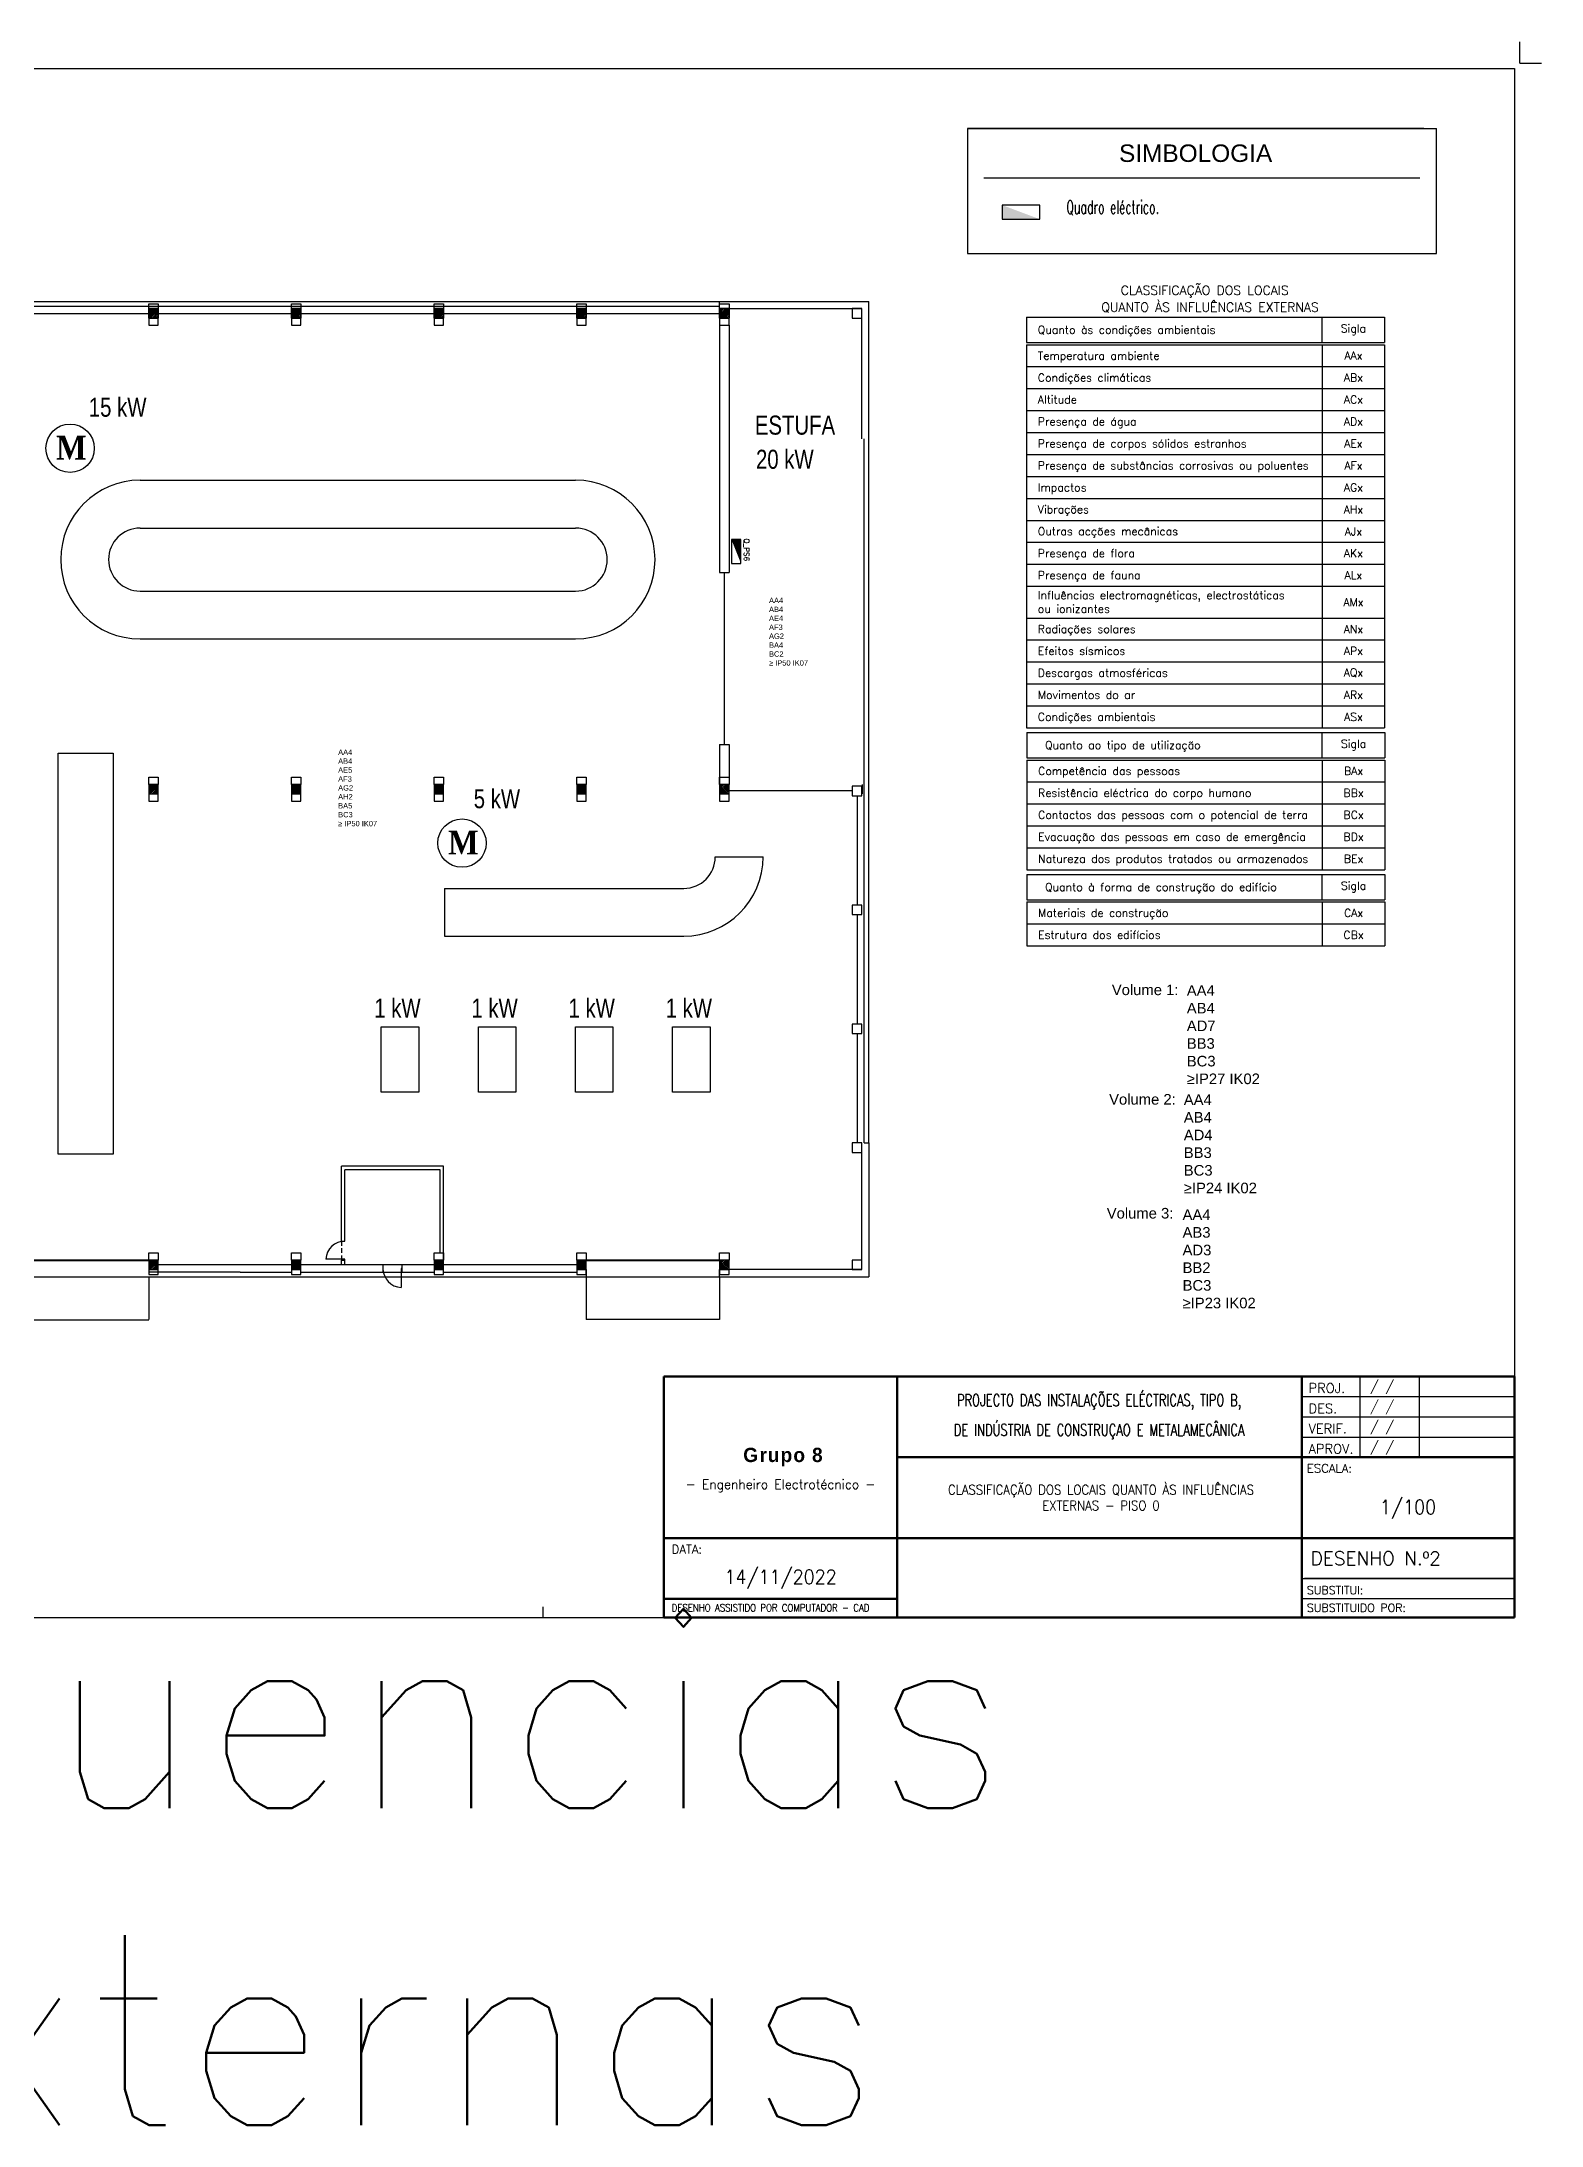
# Model space of a CAD drawing. Extents: x -8 to 729, y -363 to 534.
# Drawn here: x 152.2 to 215.2, y -23.3 to 64.3 of the extents above; entities that cross this region are included whole.
import ezdxf
from ezdxf.enums import TextEntityAlignment as Align

# ---------------------------------------------------------------- set-up
doc = ezdxf.new("R2010")
doc.units = 0
doc.header["$LTSCALE"] = 0.8
doc.header["$MEASUREMENT"] = 0
doc.linetypes.add('HIDDEN', pattern=[0.375, 0.25, -0.125])
doc.layers.get('0').update_dxf_attribs({"color": 3, "linetype": 'CONTINUOUS'})
for name, color, linetype in [('1', 7, 'CONTINUOUS'), ('Classificação influências externas', 6, 'CONTINUOUS'), ('Desenho base', 7, 'CONTINUOUS'), ('LEGENDA', 1, 'CONTINUOUS'), ('Quadros', 170, 'CONTINUOUS')]:
    doc.layers.add(name, color=color, linetype=linetype)
doc.styles.add('ARIAL', font='arial.ttf')
doc.styles.add('PEN', font='ROMANS.SHX', dxfattribs={"width": 0.7, "height": 1})
doc.styles.add('ROMANS', font='romans', dxfattribs={"width": 0.9})
doc.styles.get("Standard").update_dxf_attribs({"font": 'ROMANS'})
doc.styles.add('TXP', font='txp')

# ---------------------------------------------------------------- blocks, each defined once
blk = doc.blocks.new('PE')
for p, q in [((0, 0), (5, 0)), ((5, 0), (5, 100))]:
    blk.add_line(p, q)
blk.add_arc((0, 0), 100, 0, 87.134)
blk = doc.blocks.new('*X10')
at = {"color": 0}
for p, q in [((15.8, 29.801), (16.199, 30.2)), ((15.8, 29.871), (16.129, 30.2)), ((15.8, 29.942), (16.058, 30.2)), ((15.8, 30.013), (15.987, 30.2)), ((15.8, 30.084), (15.916, 30.2)), ((15.8, 30.154), (15.846, 30.2)), ((15.87, 29.8), (16.2, 30.13)), ((15.941, 29.8), (16.2, 30.059)), ((16.011, 29.8), (16.2, 29.989)), ((16.082, 29.8), (16.2, 29.918)), ((16.153, 29.8), (16.2, 29.847))]:
    blk.add_line(p, q, dxfattribs=at)
blk = doc.blocks.new('Folha A3')
at = {"color": 0}
for p, q in [((412, 289), (412, 293)), ((21, 288), (411, 288)), ((21, 1), (21, 288)), ((411, 288), (411, 1)), ((412, 289), (416, 289)), ((0, 0), (-2, 0)), ((0, 0), (0, -2)), ((21, 1), (411, 1)), ((231, 3), (231, 1))]:
    blk.add_line(p, q, dxfattribs=at)
blk = doc.blocks.new('QUAD')
for p, q in [((0, 0), (0, 0.4)), ((0, 0.4), (1, 0.4)), ((1, 0), (0, 0)), ((1, 0.4), (1, 0))]:
    blk.add_line(p, q)
blk.add_solid([(0, 0.4), (1, 0.4), (1, 0), (1, 0.4)])

msp = doc.modelspace()

# ---------------------------------------------------------------- linework, layer by layer
at = {"color": 0, "lineweight": 120}
for p, q in [((214.076, 8.17), (178.316, 8.17)), ((178.316, 8.17), (178.316, -1.97)), ((214.076, 8.17), (214.076, -1.97)), ((214.076, -1.97), (178.316, -1.97))]:
    msp.add_line(p, q, dxfattribs=at)
at = {"color": 0, "lineweight": 60}
for p, q in [((188.136, 8.17), (188.136, -1.97)), ((205.136, 8.17), (205.136, -1.97)), ((188.136, 4.77), (214.076, 4.77)), ((178.316, 1.37), (214.076, 1.37)), ((188.136, -1.18), (178.316, -1.18))]:
    msp.add_line(p, q, dxfattribs=at)
at = {"color": 0, "lineweight": 30}
for p, q in [((207.576, 8.17), (207.576, 4.77)), ((210.076, 8.17), (210.076, 4.77)), ((205.136, 7.32), (214.076, 7.32)), ((205.136, 6.47), (214.076, 6.47)), ((205.136, 5.618), (214.076, 5.618)), ((205.136, -0.33), (214.076, -0.33)), ((214.076, -0.33), (205.256, -0.33)), ((214.076, -1.18), (205.136, -1.18))]:
    msp.add_line(p, q, dxfattribs=at)
at = {"layer": 'Classificação influências externas', "color": 10}
for p, q in [((193.564, 52.702), (208.623, 52.702)), ((193.564, 52.702), (193.564, 51.636)), ((206, 51.636), (206, 52.702)), ((208.623, 52.702), (208.623, 51.636)), ((193.564, 51.636), (208.623, 51.636)), ((193.564, 51.54), (208.623, 51.54)), ((193.564, 51.54), (193.564, 35.434)), ((206, 51.54), (206, 35.434)), ((208.623, 51.54), (208.623, 35.434)), ((193.564, 50.617), (208.623, 50.617)), ((193.564, 49.694), (208.623, 49.694)), ((193.564, 48.771), (208.623, 48.771)), ((193.564, 47.848), (208.623, 47.848)), ((193.564, 46.925), (208.623, 46.925)), ((193.564, 46.002), (208.623, 46.002)), ((193.564, 45.079), (208.623, 45.079)), ((193.564, 44.156), (208.623, 44.156)), ((193.564, 43.233), (208.623, 43.233)), ((193.564, 42.31), (208.623, 42.31)), ((193.564, 41.387), (208.623, 41.387)), ((193.564, 40.049), (208.623, 40.049)), ((193.564, 39.126), (208.623, 39.126)), ((193.564, 38.203), (208.623, 38.203)), ((193.564, 37.28), (208.623, 37.28)), ((193.564, 36.357), (208.623, 36.357)), ((193.564, 35.434), (208.623, 35.434)), ((193.578, 35.243), (208.637, 35.243)), ((193.578, 35.243), (193.578, 34.176)), ((206, 34.176), (206, 35.243)), ((208.637, 35.243), (208.637, 34.176)), ((193.578, 34.176), (208.637, 34.176)), ((193.578, 34.08), (208.637, 34.08)), ((193.578, 34.08), (193.578, 29.465)), ((206, 34.08), (206, 29.465)), ((208.637, 34.08), (208.637, 29.465)), ((193.578, 33.157), (208.637, 33.157)), ((193.578, 32.234), (208.637, 32.234)), ((193.578, 31.311), (208.637, 31.311)), ((193.578, 30.388), (208.637, 30.388)), ((193.578, 29.465), (208.637, 29.465)), ((193.578, 29.274), (193.578, 28.207)), ((193.578, 29.274), (208.637, 29.274)), ((206, 28.207), (206, 29.274)), ((208.637, 29.274), (208.637, 28.207)), ((193.578, 28.207), (208.637, 28.207)), ((193.578, 28.112), (208.637, 28.112)), ((193.578, 28.112), (193.578, 26.266)), ((206, 28.112), (206, 26.266)), ((208.637, 28.112), (208.637, 26.266)), ((193.578, 27.189), (208.637, 27.189)), ((193.578, 26.266), (208.637, 26.266))]:
    msp.add_line(p, q, dxfattribs=at)
at = {"layer": 'Desenho base'}
for p, q in [((191.089, 60.63), (191.089, 60.63)), ((191.089, 60.63), (210.798, 60.63)), ((210.266, 60.63, 0.002), (191.089, 60.63)), ((191.089, 60.63), (191.089, 55.371)), ((210.798, 60.63), (210.798, 60.63)), ((210.798, 55.371), (210.798, 60.63)), ((191.766, 58.553, 0.001), (210.103, 58.553, 0.001)), ((191.089, 55.371), (210.798, 55.371))]:
    msp.add_line(p, q, dxfattribs=at)
at = {"layer": 'Desenho base', "color": 7}
for p, q in [((145.061, 53.356), (180.661, 53.356)), ((150.661, 53.156), (180.661, 53.156)), ((151.061, 52.856), (156.661, 52.856)), ((157.061, 53.056), (156.661, 53.056)), ((156.661, 53.056), (156.661, 52.656)), ((156.661, 52.656), (157.061, 52.656)), ((157.061, 52.656), (157.061, 53.056)), ((157.061, 52.856), (162.661, 52.856)), ((163.061, 53.056), (162.661, 53.056)), ((162.661, 53.056), (162.661, 52.656)), ((162.661, 52.656), (163.061, 52.656)), ((163.061, 52.656), (163.061, 53.056)), ((163.061, 52.856), (168.661, 52.856)), ((169.061, 53.056), (168.661, 53.056)), ((168.661, 53.056), (168.661, 52.656)), ((168.661, 52.656), (169.061, 52.656)), ((169.061, 52.656), (169.061, 53.056)), ((169.061, 52.856), (174.661, 52.856)), ((175.061, 53.056), (174.661, 53.056)), ((174.661, 53.056), (174.661, 52.656)), ((174.661, 52.656), (175.061, 52.656)), ((175.061, 52.656), (175.061, 53.056)), ((175.061, 52.856), (180.661, 52.856)), ((180.661, 53.356), (186.941, 53.356)), ((180.661, 53.156), (180.661, 53.356)), ((181.061, 53.056), (180.661, 53.056)), ((180.661, 53.056), (180.661, 52.656)), ((180.661, 52.656), (181.061, 52.656)), ((181.061, 53.056), (186.641, 53.056)), ((181.061, 52.656), (181.061, 53.056)), ((186.641, 53.056), (186.241, 53.056)), ((186.241, 53.056), (186.241, 52.656)), ((186.241, 52.656), (186.641, 52.656)), ((186.641, 47.581), (186.641, 53.056)), ((186.641, 52.656), (186.641, 53.056)), ((186.941, 17.981), (186.941, 53.356)), ((186.941, 47.581), (186.941, 53.356)), ((180.661, 52.356), (180.661, 41.961)), ((181.061, 52.356), (181.061, 41.961)), ((186.741, 17.981), (186.741, 47.581)), ((156.3, 45.843), (174.612, 45.843)), ((156.3, 43.833), (174.612, 43.833)), ((156.3, 41.181), (174.612, 41.181)), ((180.661, 41.961), (181.061, 41.961)), ((180.861, 41.961), (180.861, 34.728)), ((156.3, 39.171), (174.612, 39.171)), ((180.661, 34.728), (180.661, 33.056)), ((180.661, 34.728), (181.061, 34.728)), ((181.061, 34.728), (181.061, 33.056)), ((157.061, 33.056), (156.661, 33.056)), ((156.661, 33.056), (156.661, 32.656)), ((156.661, 32.656), (157.061, 32.656)), ((157.061, 32.656), (157.061, 33.056)), ((163.061, 33.056), (162.661, 33.056)), ((162.661, 33.056), (162.661, 32.656)), ((162.661, 32.656), (163.061, 32.656)), ((163.061, 32.656), (163.061, 33.056)), ((169.061, 33.056), (168.661, 33.056)), ((168.661, 33.056), (168.661, 32.656)), ((168.661, 32.656), (169.061, 32.656)), ((169.061, 32.656), (169.061, 33.056)), ((175.061, 33.056), (174.661, 33.056)), ((174.661, 33.056), (174.661, 32.656)), ((174.661, 32.656), (175.061, 32.656)), ((175.061, 32.656), (175.061, 33.056)), ((181.061, 33.056), (180.661, 33.056)), ((180.661, 33.056), (180.661, 32.656)), ((180.661, 32.656), (181.061, 32.656)), ((181.061, 32.656), (181.061, 33.056)), ((186.241, 32.781), (181.061, 32.781)), ((186.641, 32.981), (186.241, 32.981)), ((186.241, 32.981), (186.241, 32.581)), ((186.241, 32.581), (186.641, 32.581)), ((186.441, 32.581), (186.441, 27.981)), ((186.641, 32.581), (186.641, 32.981)), ((186.661, 33.056), (186.661, 32.656)), ((180.483, 30.009), (182.493, 30.009)), ((169.1, 28.682), (179.157, 28.682)), ((169.1, 28.682), (169.1, 26.673)), ((186.641, 27.981), (186.241, 27.981)), ((186.241, 27.981), (186.241, 27.581)), ((186.241, 27.581), (186.641, 27.581)), ((186.441, 27.581), (186.441, 22.981)), ((186.641, 27.581), (186.641, 27.981)), ((169.1, 26.673), (179.157, 26.673)), ((186.641, 22.981), (186.241, 22.981)), ((186.241, 22.981), (186.241, 22.581)), ((186.641, 22.581), (186.641, 22.981)), ((186.241, 22.581), (186.641, 22.581)), ((186.441, 22.581), (186.441, 17.981)), ((186.641, 17.981), (186.241, 17.981)), ((186.241, 17.981), (186.241, 17.581)), ((186.241, 17.581), (186.641, 17.581)), ((186.641, 12.656), (186.641, 17.981)), ((186.741, 17.981), (186.941, 17.981)), ((186.941, 17.981), (186.941, 12.356)), ((164.761, 13.856), (164.761, 17.006)), ((169.061, 17.006), (164.761, 17.006)), ((164.911, 13.856), (164.911, 16.856)), ((168.911, 16.856), (164.911, 16.856)), ((168.911, 13.356), (168.911, 16.856)), ((169.061, 13.056), (169.061, 17.006)), ((164.761, 13.856), (164.911, 13.856)), ((145.061, 12.356), (180.661, 12.356)), ((156.661, 13.056), (151.061, 13.056)), ((156.661, 13.026), (151.061, 13.026)), ((157.061, 13.056), (156.661, 13.056)), ((156.661, 13.056), (156.661, 12.656)), ((156.661, 12.656), (156.661, 12.556)), ((156.661, 12.656), (157.061, 12.656)), ((160.511, 12.556), (156.661, 12.556)), ((156.661, 12.356), (156.661, 10.556)), ((157.061, 12.656), (157.061, 13.056)), ((162.661, 12.856), (157.061, 12.856)), ((160.511, 12.556), (162.661, 12.556)), ((163.061, 13.056), (162.661, 13.056)), ((162.661, 13.056), (162.661, 12.656)), ((162.661, 12.656), (163.061, 12.656)), ((163.061, 12.656), (163.061, 13.056)), ((168.661, 12.856), (163.061, 12.856)), ((163.061, 12.556), (168.661, 12.556)), ((164.761, 13.056), (164.911, 13.056)), ((164.761, 12.856), (164.761, 13.056)), ((164.911, 12.856), (164.911, 13.056)), ((166.511, 12.856), (164.911, 12.856)), ((166.511, 12.856), (166.511, 12.556)), ((167.311, 12.856), (167.311, 12.556)), ((168.661, 12.856), (167.311, 12.856)), ((169.061, 13.056), (168.661, 13.056)), ((168.661, 13.056), (168.661, 12.656)), ((168.661, 12.656), (169.061, 12.656)), ((169.061, 12.656), (169.061, 13.056)), ((174.661, 12.856), (169.061, 12.856)), ((169.061, 12.556), (174.661, 12.556)), ((175.061, 13.056), (174.661, 13.056)), ((174.661, 13.056), (174.661, 12.656)), ((174.661, 12.656), (175.061, 12.656)), ((180.661, 13.056), (175.061, 13.056)), ((175.061, 12.656), (175.061, 13.056)), ((180.661, 13.026), (175.061, 13.026)), ((175.061, 12.656), (175.061, 12.556)), ((175.061, 12.556), (175.061, 10.556)), ((181.061, 13.056), (180.661, 13.056)), ((180.661, 13.056), (180.661, 12.656)), ((180.661, 12.356), (180.661, 12.656)), ((180.661, 12.656), (181.061, 12.656)), ((180.661, 12.356), (180.661, 10.556)), ((180.661, 12.356), (186.941, 12.356)), ((181.061, 12.656), (181.061, 13.056)), ((186.641, 12.656), (181.061, 12.656)), ((186.641, 13.056), (186.241, 13.056)), ((186.241, 13.056), (186.241, 12.656)), ((186.241, 12.656), (186.641, 12.656)), ((186.641, 12.656), (186.641, 13.056)), ((156.661, 10.526), (151.061, 10.526)), ((180.661, 10.556), (175.061, 10.556))]:
    msp.add_line(p, q, dxfattribs=at)
at = {"layer": 'Desenho base', "color": 7, "linetype": 'HIDDEN'}
msp.add_line((164.761, 13.856), (164.761, 13.056), dxfattribs=at)
at = {"layer": 'Desenho base', "color": 7}
for points in [[(156.661, 53.056), (156.661, 53.256), (157.061, 53.256), (157.061, 53.056)], [(156.661, 52.656), (156.661, 52.356), (157.061, 52.356), (157.061, 52.656)], [(162.661, 53.056), (162.661, 53.256), (163.061, 53.256), (163.061, 53.056)], [(162.661, 52.656), (162.661, 52.356), (163.061, 52.356), (163.061, 52.656)], [(168.661, 53.056), (168.661, 53.256), (169.061, 53.256), (169.061, 53.056)], [(168.661, 52.656), (168.661, 52.356), (169.061, 52.356), (169.061, 52.656)], [(174.661, 53.056), (174.661, 53.256), (175.061, 53.256), (175.061, 53.056)], [(174.661, 52.656), (174.661, 52.356), (175.061, 52.356), (175.061, 52.656)], [(180.661, 53.056), (180.661, 53.256), (181.061, 53.256), (181.061, 53.056)], [(180.661, 52.656), (180.661, 52.356), (181.061, 52.356), (181.061, 52.656)], [(156.661, 33.056), (156.661, 33.356), (157.061, 33.356), (157.061, 33.056)], [(162.661, 33.056), (162.661, 33.356), (163.061, 33.356), (163.061, 33.056)], [(168.661, 33.056), (168.661, 33.356), (169.061, 33.356), (169.061, 33.056)], [(174.661, 33.056), (174.661, 33.356), (175.061, 33.356), (175.061, 33.056)], [(180.661, 33.056), (180.661, 33.356), (181.061, 33.356), (181.061, 33.056)], [(156.661, 32.656), (156.661, 32.356), (157.061, 32.356), (157.061, 32.656)], [(162.661, 32.656), (162.661, 32.356), (163.061, 32.356), (163.061, 32.656)], [(168.661, 32.656), (168.661, 32.356), (169.061, 32.356), (169.061, 32.656)], [(174.661, 32.656), (174.661, 32.356), (175.061, 32.356), (175.061, 32.656)], [(180.661, 32.656), (180.661, 32.356), (181.061, 32.356), (181.061, 32.656)], [(156.661, 13.056), (156.661, 13.356), (157.061, 13.356), (157.061, 13.056)], [(162.661, 13.056), (162.661, 13.356), (163.061, 13.356), (163.061, 13.056)], [(168.661, 13.056), (168.661, 13.356), (169.061, 13.356), (169.061, 13.056)], [(174.661, 13.056), (174.661, 13.356), (175.061, 13.356), (175.061, 13.056)], [(180.661, 13.056), (180.661, 13.356), (181.061, 13.356), (181.061, 13.056)], [(156.661, 12.656), (156.661, 12.456), (157.061, 12.456), (157.061, 12.656)], [(162.661, 12.656), (162.661, 12.456), (163.061, 12.456), (163.061, 12.656)], [(168.661, 12.656), (168.661, 12.456), (169.061, 12.456), (169.061, 12.656)], [(174.661, 12.656), (174.661, 12.456), (175.061, 12.456), (175.061, 12.656)], [(180.661, 12.656), (180.661, 12.456), (181.061, 12.456), (181.061, 12.656)]]:
    msp.add_lwpolyline(points, dxfattribs=at)
for points in [[(156.661, 53.056), (157.061, 53.056), (157.061, 52.656), (156.661, 52.656)], [(162.661, 53.056), (163.061, 53.056), (163.061, 52.656), (162.661, 52.656)], [(168.661, 53.056), (169.061, 53.056), (169.061, 52.656), (168.661, 52.656)], [(174.661, 53.056), (175.061, 53.056), (175.061, 52.656), (174.661, 52.656)], [(180.661, 53.056), (181.061, 53.056), (181.061, 52.656), (180.661, 52.656)], [(152.861, 34.373), (155.173, 34.373), (155.173, 17.509), (152.861, 17.509)], [(156.661, 32.656), (157.061, 32.656), (157.061, 33.056), (156.661, 33.056)], [(162.661, 32.656), (163.061, 32.656), (163.061, 33.056), (162.661, 33.056)], [(168.661, 32.656), (169.061, 32.656), (169.061, 33.056), (168.661, 33.056)], [(174.661, 32.656), (175.061, 32.656), (175.061, 33.056), (174.661, 33.056)], [(180.661, 32.656), (181.061, 32.656), (181.061, 33.056), (180.661, 33.056)], [(166.439, 22.868), (168.014, 22.868), (168.014, 20.115), (166.439, 20.115)], [(170.523, 22.868), (172.097, 22.868), (172.097, 20.115), (170.523, 20.115)], [(174.606, 22.868), (176.181, 22.868), (176.181, 20.115), (174.606, 20.115)], [(178.69, 22.868), (180.264, 22.868), (180.264, 20.115), (178.69, 20.115)], [(156.661, 12.656), (157.061, 12.656), (157.061, 13.056), (156.661, 13.056)], [(162.661, 12.656), (163.061, 12.656), (163.061, 13.056), (162.661, 13.056)], [(168.661, 12.656), (169.061, 12.656), (169.061, 13.056), (168.661, 13.056)], [(174.661, 12.656), (175.061, 12.656), (175.061, 13.056), (174.661, 13.056)], [(180.661, 12.656), (181.061, 12.656), (181.061, 13.056), (180.661, 13.056)]]:
    msp.add_lwpolyline(points, close=True, dxfattribs=at)
for centre in [(153.357, 47.186), (169.834, 30.587)]:
    msp.add_circle(centre, 1.017, dxfattribs=at)
for centre, radius, start, end in [((156.3, 42.507), 3.336, 90, 270), ((174.612, 42.507), 3.336, 270, 90), ((156.3, 42.507), 1.326, 90, 270), ((174.612, 42.507), 1.326, 270, 90), ((179.157, 30.009), 1.326, 270, 0), ((179.157, 30.009), 3.336, 270, 0)]:
    msp.add_arc(centre, radius, start, end, dxfattribs=at)
at = {"layer": 'Quadros', "elevation": -19.367}
msp.add_lwpolyline([(194.121, 56.818), (194.121, 57.41), (192.542, 57.41), (192.542, 56.818)], close=True, dxfattribs=at)
at = {"layer": 'Quadros'}
msp.add_solid([(192.542, 57.41, -19.367), (192.542, 56.818, -19.367), (194.121, 56.818, -19.367)], dxfattribs=at)

# ---------------------------------------------------------------- block references
at = {"layer": '1', "xscale": 0.2268822454281782, "yscale": 0.2268822454281782, "zscale": 0.2268822454281782}
msp.add_blockref('Folha A3', (120.828, -2.197), dxfattribs=at)
at = {"layer": 'Desenho base', "color": 7}
for p in [(140.861, 22.856), (146.861, 22.856), (152.861, 22.856), (158.861, 22.856), (164.861, 22.856), (140.861, 2.856), (146.861, 2.856), (152.861, 2.856), (158.861, 2.856), (164.861, 2.856), (140.861, -17.144), (146.861, -17.144), (152.861, -17.144), (158.861, -17.144), (164.861, -17.144)]:
    msp.add_blockref('*X10', p, dxfattribs=at)
at = {"layer": 'Desenho base', "color": 7, "xscale": 0.008, "yscale": 0.008, "zscale": 0.008}
for p, rotation in [((164.911, 13.056), 90), ((167.311, 12.706), 180)]:
    msp.add_blockref('PE', p, dxfattribs=dict(at, rotation=rotation))
at = {"layer": 'Quadros', "ltscale": 0.5, "xscale": -1, "rotation": 269.9999999999873}
msp.add_blockref('QUAD', (181.161, 42.345), dxfattribs=at)

# ---------------------------------------------------------------- texts
at = {"color": 0, "lineweight": 20, "style": 'ROMANS'}
for s, height, p in [(' / /', 0.4, (207.73, 7.568)), (' / /', 0.4, (207.73, 6.718)), (' / /', 0.4, (207.73, 5.866)), (' / /', 0.4, (207.73, 5.016)), ('ESCALA:', 0.36, (205.353, 4.121)), ('DATA:', 0.36, (178.65, 0.721)), ('DESENHO N.º2 ', 0.57, (205.509, 0.235)), ('SUBSTITUI:', 0.34, (205.353, -0.99)), ('SUBSTITUIDO POR:', 0.34, (205.353, -1.73))]:
    msp.add_text(s, height=height, dxfattribs=at).set_placement(p)
at = {"color": 0, "linetype": 'Continuous', "lineweight": 20, "style": 'ROMANS'}
for s, p in [('PROJ.', (205.426, 7.477)), ('DES.', (205.426, 6.62)), ('VERIF.', (205.426, 5.772)), ('APROV.', (205.426, 4.925))]:
    msp.add_text(s, height=0.4, dxfattribs=at).set_placement(p)
at = {"color": 0, "lineweight": 20, "style": 'ROMANS', "width": 0.757635}
msp.add_text('DESENHO ASSISTIDO POR COMPUTADOR - CAD', height=0.304, dxfattribs=at).set_placement((178.65, -1.712), (186.963, -1.712), align=Align.FIT)
at = {"attachment_point": 1}
for s, width, gutter_width, heights, insert, char_height in [('{\\fArial|b0|i0|c0|p34;\\C215;\\c10507177;AA4\\PAB4\\PAE4\\PAF3\\PAG2\\PBA4\\PBC2\\C256;\\P\\C7;≥\\C256; IP50 IK07}', 1.88787, 1, [3.503], (182.741, 40.9), 0.225), ('{\\fArial|b0|i0|c0|p34;\\C215;\\c10507177;AA4\\PAB4\\PAE5\\PAF3\\PAG2\\PAH2\\PBA5\\PBC3\\C256;\\P\\C7;≥\\C256; IP50 IK07}', 1.88787, 1, [3.503], (164.627, 34.521), 0.225), ('{\\fArial|b0|i0|c0|p34;\\P\\C7;Volume 1:}', 3.21617, 2.227, [1.957], (197.153, 25.384), 0.44544), ('{\\fArial|b0|i0|c0|p34;\\C215;\\c10507177;AA4\\PAB4\\PAD7\\PBB3\\PBC3\\C256;\\P\\C7;≥\\C256;IP27 IK02}', 3.14968, 2.227, [4.191], (200.305, 24.614), 0.44544), ('{\\fArial|b0|i0|c0|p34;\\P\\C7;Volume 2:}', 3.21617, 2.227, [1.957], (197.04, 20.781), 0.44544), ('{\\fArial|b0|i0|c0|p34;\\C215;\\c10507177;AA4\\PAB4\\PAD4\\PBB3\\PBC3\\C256;\\P\\C7;≥\\C256;IP24 IK02}', 3.14968, 2.227, [4.191], (200.179, 20.024), 0.44544), ('{\\fArial|b0|i0|c0|p34;\\P\\C7;Volume 3:}', 3.21617, 2.227, [1.957], (196.94, 15.993), 0.44544), ('{\\fArial|b0|i0|c0|p34;\\C215;\\c10507177;AA4\\PAB3\\PAD3\\PBB2\\PBC3\\C256;\\P\\C7;≥\\C256;IP23 IK02}', 3.14968, 2.227, [4.191], (200.128, 15.188), 0.44544)]:
    msp.add_mtext_dynamic_manual_height_columns(s, width=width, gutter_width=gutter_width, heights=heights, dxfattribs=dict(at, insert=insert, char_height=char_height))
at = {"color": 0, "linetype": 'HIDDEN', "lineweight": 20, "insert": (196.619, 6.47), "char_height": 0.5, "width": 17.03517, "attachment_point": 5, "line_spacing_factor": 1.5, "style": 'ROMANS'}
msp.add_mtext('\\pxt28;{\\W0.71;PROJECTO DAS INSTALAÇÕES ELÉCTRICAS, TIPO B,\\PDE INDÚSTRIA DE CONSTRUÇAO E METALAMECÂNICA}', dxfattribs=at)
at = {"color": 7, "lineweight": 20, "attachment_point": 5, "style": 'ROMANS'}
for s, insert, char_height, width in [('\\pxt23;CLASSIFICAÇÃO DOS LOCAIS QUANTO ÀS INFLUÊNCIAS EXTERNAS - PISO 0', (196.696, 3.07), 0.4, 16.6992), ('14/11/2022', (183.226, -0.359), 0.6, 9.82)]:
    msp.add_mtext(s, dxfattribs=dict(at, insert=insert, char_height=char_height, width=width))
at = {"color": 0, "lineweight": 20, "insert": (209.606, 2.575), "char_height": 0.6, "width": 8.94, "attachment_point": 5, "style": 'ROMANS'}
msp.add_mtext('1/100', dxfattribs=at)
at = {"layer": '1', "insert": (164.568, -12.649), "char_height": 8, "attachment_point": 5}
msp.add_mtext_dynamic_manual_height_columns('Influencias Externas ', width=63.19061, gutter_width=15, heights=[0], dxfattribs=at)
at = {"layer": 'Classificação influências externas'}
for s, p in [('QUANTO ÀS INFLUÊNCIAS EXTERNAS', (196.713, 52.927)), ('CLASSIFICAÇÃO DOS LOCAIS', (197.528, 53.638))]:
    msp.add_text(s, height=0.38219, dxfattribs=at).set_placement(p)
at = {"layer": 'Classificação influências externas', "color": 6}
for s, p in [('Quanto às condições ambientais', (194.042, 52.001)), ('Quanto ao tipo de utilização', (194.346, 34.541)), ('Quanto à forma de construção do edifício', (194.346, 28.572))]:
    msp.add_text(s, height=0.33632, dxfattribs=at).set_placement(p)
at = {"layer": 'Classificação influências externas', "color": 7}
for s, height, p in [('Temperatura ambiente', 0.33632, (194.042, 50.911)), ('Condições climáticas', 0.33632, (194.042, 49.988)), ('Altitude', 0.3363, (194.042, 49.065)), ('Presença de água', 0.33632, (194.042, 48.142)), ('Presença de corpos sólidos estranhos', 0.33632, (194.042, 47.219)), ('Presença de substâncias corrosivas ou poluentes', 0.33632, (194.042, 46.296)), ('Impactos', 0.3363, (194.042, 45.373)), ('Vibrações', 0.3363, (194.042, 44.45)), ('Outras acções mecânicas', 0.33632, (194.042, 43.527)), ('Presença de flora', 0.33632, (194.042, 42.604)), ('Presença de fauna', 0.33632, (194.042, 41.681)), ('Influências electromagnéticas, electrostáticas ', 0.33632, (194.042, 40.84)), ('ou ionizantes', 0.33632, (194.042, 40.266)), ('Radiações solares', 0.33632, (194.042, 39.42)), ('Efeitos sísmicos', 0.33632, (194.042, 38.497)), ('Descargas atmosféricas', 0.33632, (194.042, 37.574)), ('Movimentos do ar', 0.33632, (194.042, 36.651)), ('Condições ambientais', 0.33632, (194.042, 35.728)), ('Competência das pessoas', 0.33632, (194.055, 33.451)), ('Resistência eléctrica do corpo humano', 0.33632, (194.055, 32.528)), ('Contactos das pessoas com o potencial de terra', 0.33632, (194.055, 31.605)), ('Evacuação das pessoas em caso de emergência', 0.33632, (194.055, 30.682)), ('Natureza dos produtos tratados ou armazenados ', 0.33632, (194.055, 29.759)), ('Materiais de construção', 0.33632, (194.055, 27.483)), ('Estrutura dos edifícios', 0.33632, (194.055, 26.559))]:
    msp.add_text(s, height=height, dxfattribs=at).set_placement(p)
at = {"layer": 'Classificação influências externas', "color": 6, "char_height": 0.33632, "attachment_point": 4}
for insert, width in [((206, 52.169), 2.62271), ((206, 34.709), 2.6363), ((206, 28.741), 2.6363)]:
    msp.add_mtext('\\pxqc;Sigla', dxfattribs=dict(at, insert=insert, width=width))
at = {"layer": 'Classificação influências externas', "color": 7, "char_height": 0.3363, "attachment_point": 4}
for s, insert, width in [('\\pxqc;AAx', (206, 51.085), 2.62271), ('\\pxqc;ABx', (206, 50.156), 2.62271), ('\\pxqc;ACx', (206, 49.233), 2.62271), ('\\pxqc;ADx', (206, 48.309), 2.62271), ('\\pxqc;AEx', (206, 47.386), 2.62271), ('\\pxqc;AFx', (206, 46.463), 2.62271), ('\\pxqc;AGx', (206, 45.54), 2.62271), ('\\pxqc;AHx', (206, 44.617), 2.62271), ('\\pxqc;AJx', (206, 43.694), 2.62271), ('\\pxqc;AKx', (206, 42.771), 2.62271), ('\\pxqc;ALx', (206, 41.848), 2.62271), ('\\pxqc;AMx', (206, 40.718), 2.62271), ('\\pxqc;ANx', (206, 39.587), 2.62271), ('\\pxqc;APx', (206, 38.664), 2.62271), ('\\pxqc;AQx', (206, 37.748), 2.62271), ('\\pxqc;ARx', (206, 36.818), 2.62271), ('\\pxqc;ASx', (206, 35.895), 2.62271), ('\\pxqc;BAx', (206, 33.619), 2.6363), ('\\pxqc;BBx', (206, 32.696), 2.6363), ('\\pxqc;BCx', (206, 31.773), 2.6363), ('\\pxqc;BDx', (206, 30.85), 2.6363), ('\\pxqc;BEx', (206, 29.927), 2.6363), ('\\pxqc;CAx', (206, 27.65), 2.6363), ('\\pxqc;CBx', (206, 26.727), 2.6363)]:
    msp.add_mtext(s, dxfattribs=dict(at, insert=insert, width=width))
at = {"layer": 'Desenho base', "style": 'PEN', "width": 0.6}
msp.add_text('Quadro eléctrico.', height=0.56403, dxfattribs=at).set_placement((195.241, 57.04, 0.001))
at = {"layer": 'Desenho base', "color": 7, "style": 'TXP', "width": 0.8}
for s, p in [('15 kW', (154.144, 48.512)), ('ESTUFA', (182.146, 47.759)), ('20 kW', (182.194, 46.324)), ('5 kW', (170.327, 32.053)), ('1 kW', (166.146, 23.252)), ('1 kW', (170.229, 23.252)), ('1 kW', (174.312, 23.252)), ('1 kW', (178.396, 23.252))]:
    msp.add_text(s, height=0.8, dxfattribs=at).set_placement(p)
at = {"layer": 'Desenho base', "color": 7, "char_height": 1, "width": 0.33332, "attachment_point": 1, "style": 'ROMANS'}
for insert in [(152.768, 47.71), (169.246, 31.112)]:
    msp.add_mtext('{\\fTimes New Roman|b1|i0|c0|p18;M}', dxfattribs=dict(at, insert=insert))
at = {"layer": 'Desenho base', "lineweight": 20, "insert": (183.226, 4.233), "char_height": 1, "attachment_point": 5}
msp.add_mtext_dynamic_manual_height_columns('{\\fVivaldi|b1|i0|c0|p66;\\H0.6x;\\T1.1;\\C7; Grupo 8\\H1.66667x;\\P\\Fromans|c0;\\H0.2x;\\T1;\\P\\H2x;\\W0.95;- Engenheiro Electrotécnico -}', width=9.81896, gutter_width=2, heights=[0], dxfattribs=at)
at = {"layer": 'LEGENDA', "color": 1, "style": 'ARIAL'}
msp.add_text('SIMBOLOGIA', height=0.7343, dxfattribs=at).set_placement((200.677, 59.591, 0.001), align=Align.MIDDLE_CENTER)
at = {"layer": 'Quadros', "style": 'ROMANS'}
msp.add_text('Q_PS6', height=0.225, rotation=270, dxfattribs=at).set_placement((181.687, 43.395))

doc.saveas('drawing.dxf')
